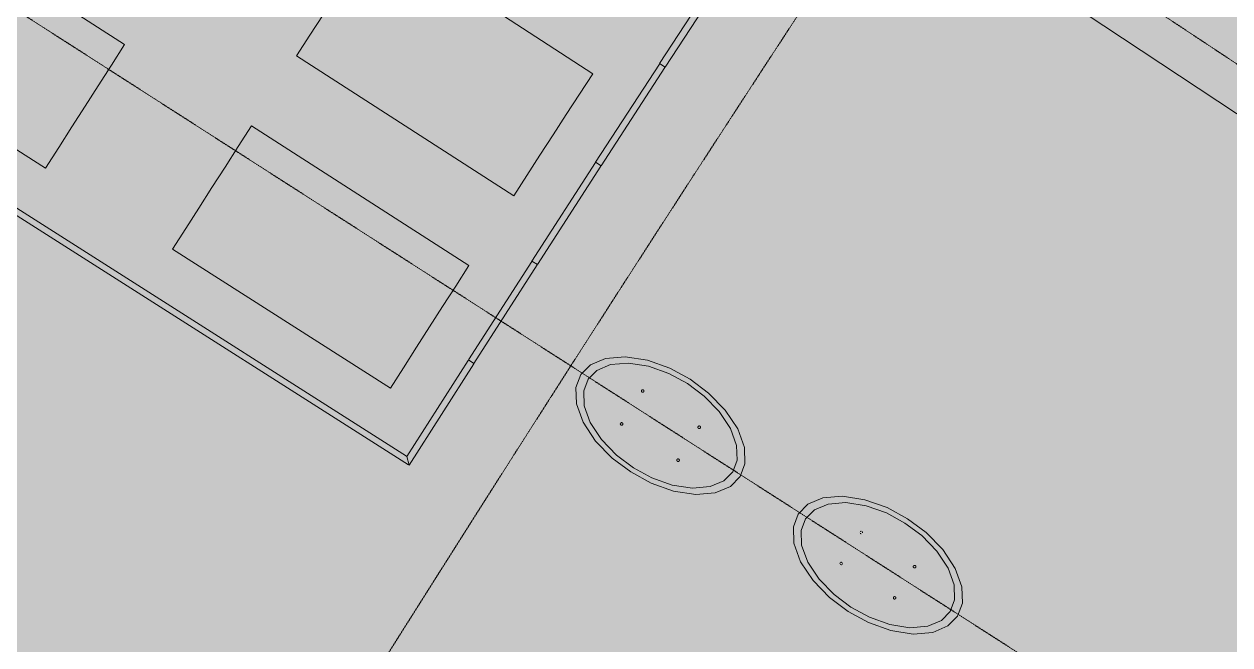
# Model space of a CAD drawing. Header units: millimetres. Extents: x -100577 to 287200, y -212120 to 238461.
# Drawn here: x 41508 to 47109, y 8410 to 11292 of the extents above; entities that cross this region are included whole.
import ezdxf

# ---------------------------------------------------------------- set-up
doc = ezdxf.new("R2010")
doc.units = ezdxf.units.MM
doc.linetypes.add('DASHDOT', pattern=[3.556, 2.54, -0.508, 0, -0.508])
for name, color, linetype, lineweight in [('02_切断（家具）', 8, 'Continuous', 18), ('06_部屋の色', 8, 'Continuous', 0), ('11_見えがかり（家具）', 8, 'Continuous', 9), ('40_通り芯', 1, 'DASHDOT', 9), ('70_断面の位置', 6, 'DASHDOT', 9)]:
    doc.layers.add(name, color=color, linetype=linetype, lineweight=lineweight)

msp = doc.modelspace()

# ---------------------------------------------------------------- hatches: boundary and pattern name
at = {"layer": '06_部屋の色', "true_color": 0xe6efc2}
msp.add_hatch(color=8, dxfattribs=at).paths.add_polyline_path([(40279.9, 15646.1), (40533.1, 16027.7), (40787.2, 16408.8), (41042.1, 16789.2), (41297.9, 17169.1), (41554.5, 17548.4), (41812, 17927.1), (41940.6, 18115.2), (42070.4, 18305.2), (42329.6, 18682.8), (42589.6, 19059.7), (42850.5, 19436.1), (43112.2, 19811.9), (43374.8, 20187.1), (43638.2, 20561.7), (46534.4, 18520.2), (52138.6, 14569.8), (51971.9, 14332.9), (51916.5, 14253.8), (51888.7, 14214.3), (51861, 14174.8), (51805.5, 14095.7), (51639.6, 13858.4), (51639.5, 13858.3), (51473.9, 13620.6), (51418.8, 13541.4), (51391.2, 13501.7), (51363.7, 13462.1), (51308.6, 13382.7), (51143.7, 13144.7), (51143.6, 13144.6), (50979, 12906.2), (50924.3, 12826.7), (50896.9, 12786.9), (50869.5, 12747.1), (50814.8, 12667.5), (50651, 12428.7), (50651, 12428.7), (50527.7, 12248.5), (50487.4, 12189.5), (50433, 12109.7), (50405.8, 12069.9), (50378.6, 12029.9), (50324.3, 11950.1), (50161.5, 11710.6), (50161.5, 11710.5), (49999, 11470.6), (49945, 11390.6), (49918, 11350.6), (49891, 11310.6), (49836.9, 11230.5), (49675.3, 10990.2), (49675.2, 10990.2), (49513.9, 10749.6), (49460.2, 10669.3), (49433.4, 10629.2), (49406.6, 10589), (49352.9, 10508.7), (49192.3, 10267.7), (49032, 10026.3), (48978.7, 9945.8), (48952, 9905.6), (48952, 9905.5), (48952, 9905.5), (48952, 9905.5), (48925.4, 9865.3), (48872.1, 9784.7), (48712.6, 9543), (48553.4, 9300.9), (48500.4, 9220.1), (48473.9, 9179.8), (48447.5, 9139.4), (48394.5, 9058.6), (48236.1, 8816.1), (48078, 8573.3), (48025.4, 8492.3), (47999.1, 8451.9), (47972.9, 8411.3), (47920.3, 8330.3), (47763, 8087.2), (47605.9, 7843.6), (47553.7, 7762.4), (47527.6, 7721.8), (47501.5, 7681.2), (47449.3, 7599.9), (47413.4, 7543.9), (47410.7, 7539.7), (47293.1, 7356), (47137.1, 7111.8), (47085.3, 7030.4), (47059.3, 6989.7), (47033.5, 6948.9), (46981.6, 6867.4), (46826.5, 6622.8), (46671.7, 6377.9), (46620.2, 6296.2), (46594.4, 6255.4), (46568.7, 6214.5), (46517.2, 6132.8), (46363.3, 5887.6), (46363.2, 5887.5), (46209.5, 5641.9), (46158.4, 5560), (46132.8, 5519), (46107.3, 5478), (46056.2, 5396.1), (45903.2, 5150.1), (37066.8, 10634.4), (37065, 10635.3), (37065, 10635.3), (37066.8, 10634.4), (37333, 11062.1), (37419.1, 11199.7), (37601.4, 11490.8), (37702.2, 11651.2), (37873, 11922.5), (37976.3, 12085.9), (38151.3, 12362.2), (38248, 12514.5), (38453.1, 12836.3), (38519.3, 12940), (38653, 13148.5), (38655.7, 13152.7), (38791, 13363.8), (38857.6, 13467.1), (39064.4, 13787.9), (39162.5, 13939.3), (39340.5, 14213.8), (39445.9, 14375.8), (39621.1, 14644.3), (39724.7, 14802.8), (39913.2, 15089.9), (40002.4, 15225.7), (40277.1, 15641.9), (40279.8, 15646.1)])
at = {"layer": '06_部屋の色', "true_color": 0xe9dfcf}
for points in [[(40455.2, 19131), (51737.4, 11422.8), (50955.3, 10259.8), (50984.3, 10240.3), (50202.3, 9077.6), (50173.1, 9096.9), (40279.5, 15646.2), (38779.4, 16639.2)], [(40279.5, 15646.2), (50173.1, 9096.9), (49408.1, 7922.7), (49437.4, 7903.6), (48672.6, 6729.5), (48643.1, 6748.4), (38654.7, 13152.3)], [(37108.9, 10701.9), (38654.7, 13152.3), (48643.1, 6748.4), (47895.3, 5563.1), (47924.9, 5544.4), (47177.3, 4359.3), (37198.2, 10553), (37240.5, 10620.1)]]:
    msp.add_hatch(color=8, dxfattribs=at).paths.add_polyline_path(points)

# ---------------------------------------------------------------- linework, layer by layer
at = {"layer": '02_切断（家具）'}
for points in [[(44383, 9582.6), (44382.6, 9582.5), (44382.2, 9582.4), (44381.7, 9582.4), (44381.3, 9582.4), (44380.9, 9582.4), (44380.5, 9582.4), (44380.1, 9582.5), (44379.7, 9582.6), (44379.4, 9582.8), (44379, 9582.9), (44378.6, 9583.1), (44378.3, 9583.3), (44378, 9583.5), (44377.7, 9583.7), (44377.4, 9584), (44377.2, 9584.2), (44376.9, 9584.5), (44376.7, 9584.8), (44376.4, 9585.1), (44376.2, 9585.4), (44376, 9585.8), (44375.9, 9586.2), (44375.7, 9586.6), (44375.6, 9586.9), (44375.5, 9587.4), (44375.4, 9587.8), (44375.4, 9588.2), (44375.4, 9588.6), (44375.4, 9589), (44375.4, 9589.4), (44375.5, 9589.9), (44375.6, 9590.2), (44375.8, 9590.6), (44375.9, 9591), (44376.1, 9591.3), (44376.2, 9591.7), (44376.4, 9592), (44376.6, 9592.3), (44376.9, 9592.5), (44377.1, 9592.8)], [(44377.1, 9592.8), (44377.4, 9593.1), (44377.7, 9593.3), (44378, 9593.5), (44378.3, 9593.7), (44378.7, 9593.9), (44379, 9594.1), (44379.5, 9594.2), (44379.8, 9594.4)], [(44379.8, 9594.4), (44380.3, 9594.4), (44380.6, 9594.5), (44381.1, 9594.5), (44381.5, 9594.5), (44381.9, 9594.5), (44382.3, 9594.5), (44382.7, 9594.4), (44383.1, 9594.3), (44383.5, 9594.1), (44383.8, 9594), (44384.2, 9593.8)], [(44385.7, 9584.1), (44385.4, 9583.9), (44385.1, 9583.6), (44384.8, 9583.4), (44384.5, 9583.2), (44384.1, 9583), (44383.8, 9582.8), (44383.4, 9582.7), (44383, 9582.6)], [(44384.2, 9593.8), (44384.5, 9593.6), (44384.8, 9593.4), (44385.1, 9593.2), (44385.4, 9593), (44385.6, 9592.7), (44385.9, 9592.4), (44386.1, 9592.2), (44386.4, 9591.8), (44386.6, 9591.5), (44386.8, 9591.1), (44386.9, 9590.8), (44387.1, 9590.3), (44387.2, 9590)], [(44386.9, 9585.9), (44386.7, 9585.6), (44386.6, 9585.3), (44386.4, 9585), (44386.2, 9584.7), (44385.9, 9584.4), (44385.7, 9584.1)], [(44387.3, 9589.5), (44387.4, 9589.1), (44387.4, 9588.7), (44387.4, 9588.3), (44387.4, 9587.9), (44387.4, 9587.5), (44387.3, 9587.1), (44387.2, 9586.7), (44387.1, 9586.3), (44386.9, 9585.9)], [(44277.5, 9434.1), (44277.4, 9434.6), (44277.3, 9435), (44277.3, 9435.4), (44277.3, 9435.8), (44277.3, 9436.2), (44277.4, 9436.6)], [(44280.1, 9430.5), (44279.8, 9430.7), (44279.5, 9430.9), (44279.3, 9431.2), (44279, 9431.4), (44278.7, 9431.7), (44278.5, 9432), (44278.3, 9432.3), (44278.1, 9432.6), (44277.9, 9433), (44277.7, 9433.4), (44277.6, 9433.8), (44277.5, 9434.1)], [(44277.6, 9437.4), (44277.7, 9437.8), (44277.8, 9438.1), (44278, 9438.5), (44278.2, 9438.8), (44278.4, 9439.1), (44278.6, 9439.4), (44278.9, 9439.6), (44279.1, 9439.9), (44279.4, 9440.1), (44279.7, 9440.4), (44280.1, 9440.6), (44280.4, 9440.8), (44280.8, 9441), (44281.1, 9441.2), (44281.5, 9441.3), (44281.9, 9441.4), (44282.4, 9441.5), (44282.7, 9441.5), (44283.2, 9441.6), (44283.6, 9441.6), (44284, 9441.5), (44284.4, 9441.5), (44284.8, 9441.4), (44285.2, 9441.3), (44285.6, 9441.2), (44286, 9441)], [(44286.7, 9430.5), (44286.4, 9430.3), (44286, 9430.2), (44285.7, 9430), (44285.2, 9429.9), (44284.9, 9429.8), (44284.4, 9429.7), (44284, 9429.6), (44283.6, 9429.6), (44283.2, 9429.6), (44282.8, 9429.6), (44282.4, 9429.7), (44281.9, 9429.8), (44281.6, 9429.9), (44281.2, 9430), (44280.8, 9430.1), (44280.5, 9430.3), (44280.1, 9430.5)], [(44286.3, 9440.8), (44286.6, 9440.7), (44287, 9440.4), (44287.2, 9440.2), (44287.5, 9440), (44287.8, 9439.7), (44288, 9439.4), (44288.3, 9439.2), (44288.5, 9438.8)], [(44289.1, 9437.8), (44289.2, 9437.4), (44289.3, 9437), (44289.4, 9436.6), (44289.5, 9436.2), (44289.5, 9435.8), (44289.5, 9435.4), (44289.5, 9434.9), (44289.4, 9434.6), (44289.3, 9434.1), (44289.2, 9433.8), (44289.1, 9433.4), (44288.9, 9433), (44288.7, 9432.7), (44288.6, 9432.4), (44288.3, 9432.1), (44288.1, 9431.8), (44287.9, 9431.5), (44287.6, 9431.3), (44287.3, 9431), (44287.1, 9430.8), (44286.7, 9430.5)], [(44288.5, 9438.8), (44288.7, 9438.5), (44288.9, 9438.1), (44289.1, 9437.8)], [(44641.4, 9414.7), (44641, 9414.9), (44640.7, 9415.1), (44640.4, 9415.3), (44640.1, 9415.5), (44639.8, 9415.7), (44639.6, 9416), (44639.3, 9416.3), (44639.1, 9416.6), (44638.8, 9416.9), (44638.6, 9417.2), (44638.4, 9417.6), (44638.3, 9417.9), (44638.1, 9418.3), (44638, 9418.7), (44637.9, 9419.1), (44637.9, 9419.5), (44637.8, 9420), (44637.8, 9420.4), (44637.9, 9420.8), (44637.9, 9421.2), (44638, 9421.6), (44638.1, 9421.9), (44638.3, 9422.3), (44638.4, 9422.7), (44638.6, 9423), (44638.8, 9423.3), (44639, 9423.6), (44639.2, 9423.9), (44639.5, 9424.2), (44639.7, 9424.5), (44640, 9424.7), (44640.3, 9425), (44640.6, 9425.2), (44640.9, 9425.4), (44641.3, 9425.6), (44641.7, 9425.7), (44642.1, 9425.9), (44642.5, 9426)], [(44647.6, 9415.3), (44647.3, 9415.1), (44646.9, 9414.9), (44646.6, 9414.7), (44646.2, 9414.6), (44645.8, 9414.4), (44645.4, 9414.3), (44645, 9414.2), (44644.6, 9414.2), (44644.1, 9414.2), (44643.7, 9414.2), (44643.3, 9414.2), (44642.9, 9414.2), (44642.5, 9414.3), (44642.1, 9414.4), (44641.7, 9414.6), (44641.4, 9414.7)], [(44642.5, 9426), (44642.9, 9426), (44643.3, 9426.1), (44643.7, 9426.1), (44644.1, 9426.1), (44644.6, 9426.1), (44645, 9426.1), (44645.4, 9426), (44645.8, 9425.9), (44646.2, 9425.7), (44646.5, 9425.6), (44646.9, 9425.4), (44647.2, 9425.2)], [(44647.2, 9425.2), (44647.5, 9425), (44647.8, 9424.8), (44648.1, 9424.5), (44648.3, 9424.3), (44648.6, 9424)], [(44649.1, 9417), (44648.9, 9416.6), (44648.7, 9416.4), (44648.4, 9416.1), (44648.2, 9415.8), (44647.9, 9415.6), (44647.6, 9415.3)], [(44648.6, 9424), (44648.8, 9423.7), (44649.1, 9423.4), (44649.3, 9423.1), (44649.5, 9422.7), (44649.6, 9422.4)], [(44649.9, 9421.6), (44650, 9421.2), (44650, 9420.8), (44650, 9420.3), (44650.1, 9419.9), (44650, 9419.5), (44650, 9419.1), (44649.9, 9418.7), (44649.8, 9418.3), (44649.6, 9418), (44649.5, 9417.6), (44649.3, 9417.3), (44649.1, 9417)], [(44540, 9266.2), (44540, 9266.6), (44539.9, 9267), (44539.9, 9267.4), (44539.9, 9267.9), (44540, 9268.2)], [(44540, 9268.2), (44540.1, 9268.7), (44540.1, 9269), (44540.3, 9269.4), (44540.4, 9269.8), (44540.6, 9270.1), (44540.7, 9270.5), (44541, 9270.8)], [(44541.4, 9263.3), (44541.2, 9263.6), (44541, 9263.9), (44540.7, 9264.2), (44540.6, 9264.6), (44540.4, 9265), (44540.2, 9265.4), (44540.1, 9265.8)], [(44541.2, 9271.1), (44541.4, 9271.3), (44541.6, 9271.6), (44541.9, 9271.9)], [(44547.1, 9261.3), (44546.7, 9261.2), (44546.3, 9261.2), (44545.9, 9261.2), (44545.4, 9261.2), (44545, 9261.3), (44544.6, 9261.3), (44544.3, 9261.4), (44543.9, 9261.6), (44543.5, 9261.7), (44543.2, 9261.9), (44542.8, 9262.1), (44542.5, 9262.3), (44542.2, 9262.5), (44542, 9262.8), (44541.7, 9263), (44541.4, 9263.3)], [(44541.9, 9271.9), (44542.2, 9272.1), (44542.5, 9272.3), (44542.8, 9272.5), (44543.2, 9272.7), (44543.6, 9272.9), (44544, 9273), (44544.3, 9273.2), (44544.8, 9273.2), (44545.2, 9273.3), (44545.6, 9273.3), (44546, 9273.4), (44546.4, 9273.3), (44546.8, 9273.3), (44547.2, 9273.2), (44547.6, 9273.1), (44548, 9272.9), (44548.3, 9272.8), (44548.7, 9272.6), (44549, 9272.4), (44549.3, 9272.2), (44549.6, 9272), (44549.9, 9271.8), (44550.2, 9271.5), (44550.4, 9271.2), (44550.7, 9271), (44550.9, 9270.6), (44551.1, 9270.3), (44551.3, 9269.9), (44551.5, 9269.6), (44551.6, 9269.1)], [(44549.9, 9262.7), (44549.7, 9262.4), (44549.3, 9262.2), (44549, 9262), (44548.6, 9261.8), (44548.3, 9261.6)], [(44551.6, 9269.1), (44551.7, 9268.8), (44551.8, 9268.3), (44551.9, 9267.9), (44551.9, 9267.5), (44552, 9267.1), (44551.9, 9266.7), (44551.9, 9266.3), (44551.8, 9265.9), (44551.7, 9265.5), (44551.6, 9265.1), (44551.4, 9264.7), (44551.3, 9264.4), (44551.1, 9264.1), (44550.9, 9263.8), (44550.7, 9263.5), (44550.4, 9263.2), (44550.2, 9262.9)], [(45390.7, 8929.4), (45390.6, 8929.7), (45390.4, 8930.1), (45390.3, 8930.5)], [(45391.6, 8936.1), (45391.8, 8936.4), (45392.1, 8936.7), (45392.4, 8936.9)], [(45393, 8926.9), (45392.7, 8927.1), (45392.4, 8927.3), (45392.2, 8927.5)], [(45394.1, 8926.4), (45393.7, 8926.5), (45393.4, 8926.7), (45393, 8926.9)], [(45394.9, 8938), (45395.3, 8938.1), (45395.7, 8938.1), (45396.2, 8938.2)], [(45396.9, 8926), (45396.5, 8926), (45396.1, 8926), (45395.7, 8926), (45395.2, 8926)], [(45400.1, 8936.6), (45400.3, 8936.3), (45400.6, 8936), (45400.8, 8935.8), (45401.1, 8935.4)], [(45401.6, 8934.4), (45401.8, 8934), (45401.9, 8933.6), (45402, 8933.2)], [(45402.1, 8932.3), (45402.1, 8931.9), (45402.1, 8931.5), (45402.1, 8931.1), (45402, 8930.7)], [(45302, 8793.3), (45302.4, 8793.4), (45302.8, 8793.5), (45303.2, 8793.5), (45303.6, 8793.5), (45304, 8793.5), (45304.5, 8793.4)], [(45305.3, 8793.2), (45305.6, 8793.1), (45306, 8792.9), (45306.3, 8792.8)], [(45297.3, 8787.7), (45297.3, 8788.1), (45297.4, 8788.5), (45297.5, 8788.9), (45297.6, 8789.3), (45297.7, 8789.7)], [(45297.7, 8789.7), (45297.9, 8790), (45298.1, 8790.4), (45298.2, 8790.7)], [(45298.2, 8790.7), (45298.5, 8791), (45298.7, 8791.3), (45298.9, 8791.5)], [(45300.2, 8782.4), (45299.9, 8782.6), (45299.6, 8782.8), (45299.3, 8783.1)], [(45300.1, 8792.5), (45300.4, 8792.7), (45300.8, 8792.9), (45301.2, 8793.1)], [(45302.4, 8781.6), (45302, 8781.7), (45301.6, 8781.8), (45301.2, 8781.9)], [(45304.9, 8781.7), (45304.5, 8781.6), (45304.1, 8781.5), (45303.6, 8781.5)], [(45306.7, 8792.6), (45307, 8792.4), (45307.3, 8792.2), (45307.6, 8791.9)], [(45308.4, 8784), (45308.2, 8783.7), (45307.9, 8783.4), (45307.7, 8783.2)], [(45309.6, 8787.3), (45309.5, 8786.9), (45309.5, 8786.5), (45309.4, 8786.1), (45309.3, 8785.7)], [(45638.2, 8773.1), (45638.3, 8773.5), (45638.3, 8773.9), (45638.4, 8774.3), (45638.5, 8774.7), (45638.6, 8775.1)], [(45638.6, 8770.7), (45638.5, 8771.1), (45638.4, 8771.5), (45638.3, 8771.9)], [(45639, 8775.8), (45639.1, 8776.1), (45639.4, 8776.4), (45639.6, 8776.7), (45639.8, 8777), (45640.1, 8777.2), (45640.4, 8777.5), (45640.7, 8777.7), (45641, 8777.9)], [(45641.4, 8767.7), (45641.1, 8767.8), (45640.8, 8768), (45640.5, 8768.3), (45640.2, 8768.5), (45639.9, 8768.7), (45639.7, 8769)], [(45641, 8777.9), (45641.3, 8778.1), (45641.7, 8778.3), (45642.1, 8778.5)], [(45645.4, 8767), (45645, 8766.9), (45644.6, 8766.9), (45644.1, 8766.9), (45643.7, 8767), (45643.3, 8767), (45642.9, 8767.1), (45642.5, 8767.2), (45642.1, 8767.3), (45641.8, 8767.5), (45641.4, 8767.7)], [(45643.3, 8778.8), (45643.7, 8778.9), (45644.1, 8778.9), (45644.5, 8778.9), (45645, 8778.9), (45645.4, 8778.8), (45645.8, 8778.7), (45646.2, 8778.6), (45646.5, 8778.5)], [(45648, 8768.1), (45647.7, 8767.9), (45647.3, 8767.7), (45647, 8767.5), (45646.6, 8767.3), (45646.2, 8767.2), (45645.8, 8767.1), (45645.4, 8767)], [(45647.6, 8778), (45647.9, 8777.8), (45648.2, 8777.6), (45648.5, 8777.3), (45648.7, 8777.1)], [(45648.7, 8777.1), (45649, 8776.8), (45649.2, 8776.5), (45649.5, 8776.2), (45649.7, 8775.8), (45649.9, 8775.5), (45650, 8775.1), (45650.2, 8774.7), (45650.3, 8774.3), (45650.4, 8773.9), (45650.4, 8773.5), (45650.4, 8773.1), (45650.5, 8772.7), (45650.4, 8772.3), (45650.4, 8771.9), (45650.3, 8771.5), (45650.2, 8771.1), (45650, 8770.7), (45649.9, 8770.4), (45649.7, 8770), (45649.5, 8769.7), (45649.3, 8769.4), (45649.1, 8769.1), (45648.8, 8768.9), (45648.6, 8768.6)], [(45545.7, 8628.1), (45545.6, 8628.5), (45545.7, 8628.9), (45545.7, 8629.3)], [(45545.8, 8629.7), (45545.9, 8630.1), (45546, 8630.5), (45546.1, 8630.9), (45546.3, 8631.2), (45546.5, 8631.6), (45546.7, 8631.9)], [(45552.4, 8622.3), (45552, 8622.3), (45551.6, 8622.3), (45551.2, 8622.3), (45550.8, 8622.3), (45550.4, 8622.4), (45550, 8622.5), (45549.6, 8622.7), (45549.3, 8622.8), (45548.9, 8623), (45548.6, 8623.2), (45548.3, 8623.4), (45548, 8623.6), (45547.7, 8623.8), (45547.4, 8624.1), (45547.2, 8624.4), (45546.9, 8624.7), (45546.7, 8625), (45546.5, 8625.3), (45546.3, 8625.7), (45546.1, 8626), (45546, 8626.4), (45545.9, 8626.8), (45545.8, 8627.3)], [(45547.9, 8633.2), (45548.2, 8633.4), (45548.6, 8633.6), (45548.9, 8633.8)], [(45551.7, 8634.5), (45552.1, 8634.4), (45552.5, 8634.4), (45552.9, 8634.3)], [(45554.1, 8633.9), (45554.4, 8633.7), (45554.7, 8633.6), (45555, 8633.3), (45555.3, 8633.1), (45555.6, 8632.9)], [(45557.7, 8627.8), (45557.6, 8627.4), (45557.5, 8627), (45557.5, 8626.6), (45557.3, 8626.2), (45557.2, 8625.8), (45557, 8625.5), (45556.8, 8625.2), (45556.6, 8624.9), (45556.4, 8624.6), (45556.2, 8624.3), (45556, 8624), (45555.7, 8623.8), (45555.4, 8623.5), (45555.1, 8623.3)], [(45555.6, 8632.9), (45555.9, 8632.6), (45556.1, 8632.3), (45556.4, 8632.1), (45556.6, 8631.7), (45556.8, 8631.4), (45557, 8631), (45557.2, 8630.7), (45557.3, 8630.3), (45557.5, 8629.9)], [(45557.6, 8629.5), (45557.6, 8629), (45557.7, 8628.6), (45557.7, 8628.2), (45557.7, 8627.8)], [(45554.4, 8622.9), (45554, 8622.7), (45553.6, 8622.6), (45553.3, 8622.4), (45552.9, 8622.4), (45552.4, 8622.3)]]:
    msp.add_lwpolyline(points, dxfattribs=at)
at = {"layer": '11_見えがかり（家具）'}
for points in [[(40657.2, 11364.2), (40718.6, 11460.5), (40780.2, 11556.7), (40841.8, 11652.9), (40903.4, 11749.1), (40965.1, 11845.3), (41974.9, 11196.9), (41913.5, 11101.3), (41852.3, 11005.7), (41791, 10910), (41729.9, 10814.4), (41668.7, 10718.7), (41607.7, 10622.9), (40595.7, 11267.8), (40657.2, 11364.2)], [(42835.2, 11240), (42896.6, 11335.1), (42958.1, 11430.1), (43019.6, 11525.1), (43081.2, 11620), (43142.8, 11714.9), (44149.1, 11061.1), (44087.8, 10966.8), (44026.6, 10872.4), (43965.5, 10778), (43904.4, 10683.6), (43843.3, 10589.1), (43782.3, 10494.6), (42773.9, 11144.9), (42835.2, 11240)], [(48055.9, 10725.6), (48021, 10673), (47986.1, 10620.4), (47951.2, 10567.7), (47916.4, 10515), (47881.5, 10462.4), (47846.7, 10409.7), (46344.8, 11401.8), (46415.1, 11508.1), (46485.5, 11614.4), (46520.7, 11667.5), (46555.9, 11720.7), (48055.9, 10725.6)], [(44782.4, 11546.7), (44485.1, 11091.6), (44459.9, 11108), (44757.3, 11563.2)], [(43294, 9245.6), (40235.1, 11189.5)], [(40275.5, 11198.7), (43284.9, 9285.6)], [(44484, 11089.9), (44187.9, 10634), (44162.7, 10650.3), (44458.8, 11106.3)], [(42258.8, 10342.1), (42319.7, 10437.5), (42380.7, 10532.8), (42441.7, 10628.1), (42502.8, 10723.4), (42563.9, 10818.7), (43573.6, 10170.3), (43512.9, 10075.6), (43452.2, 9980.9), (43391.5, 9886.2), (43331, 9791.4), (43270.4, 9696.6), (43209.9, 9601.7), (42198, 10246.7), (42258.8, 10342.1)], [(44186.8, 10632.3), (43892.1, 10175.6), (43866.8, 10191.8), (44161.7, 10648.6)], [(43891, 10173.9), (43597.5, 9716.3), (43572.2, 9732.5), (43865.8, 10190.1)], [(44299.8, 9747.7), (44403.3, 9731.6), (44507.3, 9694.5), (44601.7, 9643.2), (44687.8, 9578.8), (44764.9, 9499.8), (44822.7, 9412.5), (44853.7, 9326.4), (44855.9, 9250.5), (44833.4, 9190.8), (44788.6, 9145.4), (44718.7, 9115.8), (44627.5, 9108), (44524.1, 9124.1), (44420, 9161.2), (44325.6, 9212.5), (44239.6, 9276.9), (44162.4, 9356), (44104.6, 9443.2), (44073.6, 9529.3), (44071.4, 9605.2), (44093.9, 9664.9), (44138.8, 9710.3), (44208.7, 9739.9), (44299.8, 9747.7)], [(43596.4, 9714.6), (43296.4, 9244.1), (43286.6, 9284.5), (43571.1, 9730.8)], [(44408.8, 9703.6), (44314.9, 9718.3), (44232.1, 9711.2), (44168.7, 9684.3), (44128, 9643.1), (44107.5, 9588.9), (44109.5, 9520), (44137.7, 9441.8), (44190.2, 9362.6), (44260.2, 9290.8), (44338.3, 9232.4), (44424.1, 9185.8), (44518.5, 9152.1), (44612.4, 9137.4), (44695.2, 9144.5), (44758.6, 9171.4), (44799.4, 9212.6), (44819.8, 9266.9), (44817.8, 9335.7), (44789.7, 9413.9), (44737.2, 9493.1), (44667.1, 9564.9), (44589, 9623.4), (44503.3, 9670), (44408.8, 9703.6)], [(45310, 9100.1), (45413.5, 9084), (45517.5, 9046.9), (45611.9, 8995.5), (45698, 8931.2), (45775.1, 8852.1), (45833, 8764.8), (45863.9, 8678.7), (45866.2, 8602.9), (45843.6, 8543.1), (45798.8, 8497.8), (45728.9, 8468.1), (45637.7, 8460.3), (45534.3, 8476.5), (45430.3, 8513.5), (45335.8, 8564.9), (45249.8, 8629.2), (45172.6, 8708.3), (45114.8, 8795.6), (45083.8, 8881.7), (45081.6, 8957.5), (45104.1, 9017.3), (45149, 9062.6), (45218.9, 9092.3), (45310, 9100.1)], [(45419, 9056), (45325.1, 9070.6), (45242.4, 9063.5), (45178.9, 9036.6), (45138.2, 8995.4), (45117.7, 8941.2), (45119.8, 8872.3), (45147.9, 8794.2), (45200.4, 8714.9), (45270.4, 8643.1), (45348.5, 8584.7), (45434.3, 8538.1), (45528.7, 8504.4), (45622.6, 8489.8), (45705.4, 8496.9), (45768.9, 8523.8), (45809.6, 8565), (45830, 8619.2), (45828, 8688.1), (45799.9, 8766.3), (45747.4, 8845.5), (45677.4, 8917.3), (45599.2, 8975.7), (45513.5, 9022.3), (45419, 9056)]]:
    msp.add_lwpolyline(points, dxfattribs=at)
at = {"layer": '40_通り芯'}
for points in [[(52955.5, 7257.6), (36778.8, 17966.1)], [(51455.6, 4955.4), (35124.2, 15426.6)]]:
    msp.add_lwpolyline(points, dxfattribs=at)
at = {"layer": '70_断面の位置'}
msp.add_lwpolyline([(41507.5, 5635.4), (41667.4, 5898.2), (41827.7, 6160.7), (41988.4, 6423), (42149.5, 6685.1), (42311, 6946.9), (42472.9, 7208.4), (42635.3, 7469.7), (42798, 7730.7), (42961.2, 7991.5), (43124.7, 8252), (43288.7, 8512.3), (43453.1, 8772.3), (43617.8, 9032), (43783, 9291.5), (43948.6, 9550.8), (44114.6, 9809.7), (44281, 10068.5), (44447.8, 10326.9), (44615, 10585.1), (44782.6, 10843), (44950.6, 11100.7), (45119, 11358.1)], dxfattribs=at)

doc.saveas('drawing.dxf')
